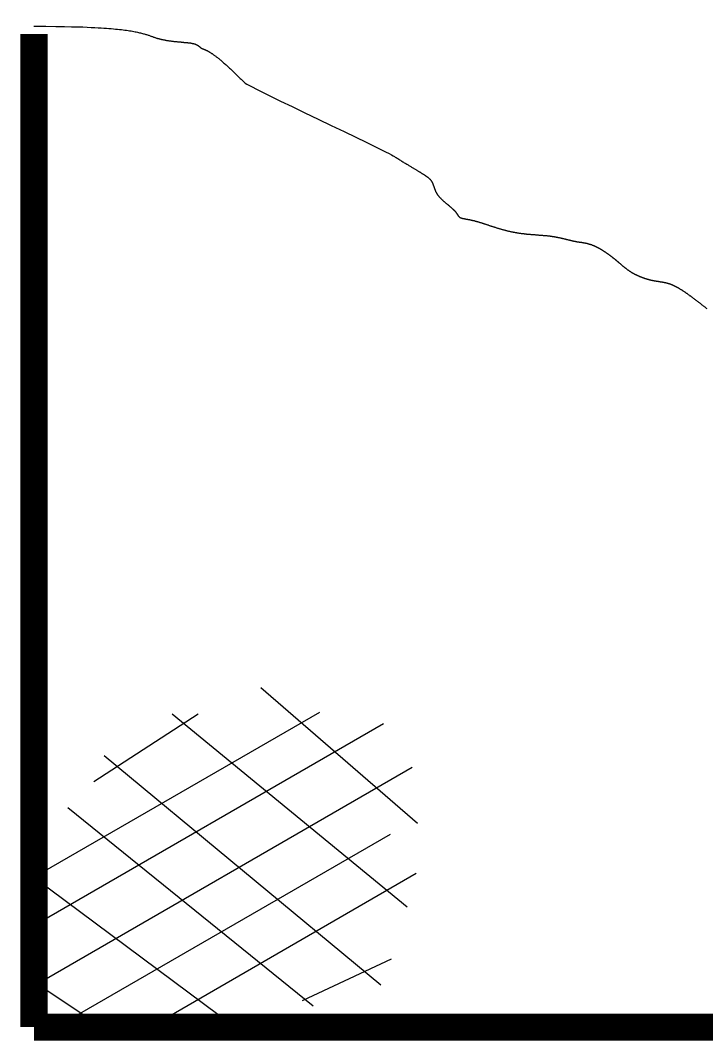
# Model space of a CAD drawing. Header units: inches. Extents: x -18 to 2014, y 4 to 801.
# Drawn here: x 1533.11 to 1540.71, y 153.01 to 164.31 of the extents above; entities that cross this region are included whole.
import ezdxf

# ---------------------------------------------------------------- set-up
doc = ezdxf.new("R2010")
doc.units = ezdxf.units.IN
doc.header["$MEASUREMENT"] = 0

msp = doc.modelspace()

# ---------------------------------------------------------------- linework, layer by layer
at = {"color": 3}
for p, q in [((1535.777, 156.917), (1537.512, 155.415)), ((1533.264, 154.816), (1536.432, 156.645)), ((1533.927, 155.877), (1535.084, 156.628)), ((1534.794, 156.628), (1537.396, 154.49)), ((1533.264, 154.282), (1537.137, 156.519)), ((1534.043, 156.166), (1537.107, 153.624)), ((1533.264, 153.615), (1537.452, 156.034)), ((1533.638, 155.588), (1536.355, 153.393)), ((1533.51, 153.157), (1537.212, 155.294)), ((1533.264, 154.816), (1535.488, 153.161)), ((1534.55, 153.157), (1537.499, 154.86)), ((1536.24, 153.45), (1537.223, 153.913)), ((1533.264, 153.661), (1534.021, 153.157))]:
    msp.add_line(p, q, dxfattribs=at)
at = {"color": 3, "const_width": 0.3}
for points in [[(1533.264, 164.157), (1533.264, 153.157)], [(1533.264, 153.157), (1548.164, 153.157)]]:
    msp.add_lwpolyline(points, dxfattribs=at)
at = {"color": 3}
msp.add_lwpolyline([(1533.264, 164.244), (1533.395, 164.243), (1533.507, 164.241), (1533.601, 164.239), (1533.681, 164.237), (1533.748, 164.236), (1533.805, 164.234), (1533.854, 164.232), (1533.898, 164.23), (1533.937, 164.228), (1533.974, 164.226), (1534.007, 164.224), (1534.038, 164.222), (1534.067, 164.22), (1534.094, 164.218), (1534.12, 164.216), (1534.144, 164.214), (1534.168, 164.211), (1534.19, 164.209), (1534.211, 164.207), (1534.232, 164.205), (1534.252, 164.202), (1534.271, 164.2), (1534.289, 164.197), (1534.307, 164.195), (1534.323, 164.192), (1534.339, 164.19), (1534.355, 164.187), (1534.37, 164.184), (1534.384, 164.182), (1534.397, 164.179), (1534.41, 164.176), (1534.422, 164.174), (1534.434, 164.171), (1534.445, 164.168), (1534.456, 164.166), (1534.466, 164.163), (1534.476, 164.16), (1534.486, 164.158), (1534.495, 164.155), (1534.504, 164.152), (1534.512, 164.15), (1534.52, 164.147), (1534.528, 164.145), (1534.535, 164.142), (1534.543, 164.139), (1534.55, 164.137), (1534.557, 164.134), (1534.563, 164.132), (1534.57, 164.13), (1534.577, 164.127), (1534.583, 164.125), (1534.589, 164.123), (1534.596, 164.12), (1534.602, 164.118), (1534.608, 164.116), (1534.614, 164.114), (1534.62, 164.112), (1534.627, 164.11), (1534.633, 164.108), (1534.639, 164.106), (1534.646, 164.105), (1534.652, 164.103), (1534.659, 164.101), (1534.665, 164.1), (1534.672, 164.098), (1534.678, 164.097), (1534.685, 164.095), (1534.691, 164.094), (1534.698, 164.092), (1534.705, 164.091), (1534.712, 164.09), (1534.718, 164.089), (1534.725, 164.087), (1534.732, 164.086), (1534.738, 164.085), (1534.745, 164.084), (1534.752, 164.083), (1534.759, 164.082), (1534.766, 164.081), (1534.772, 164.08), (1534.779, 164.079), (1534.786, 164.078), (1534.793, 164.078), (1534.799, 164.077), (1534.806, 164.076), (1534.813, 164.075), (1534.819, 164.074), (1534.826, 164.074), (1534.833, 164.073), (1534.839, 164.072), (1534.846, 164.072), (1534.852, 164.071), (1534.858, 164.071), (1534.865, 164.07), (1534.871, 164.069), (1534.877, 164.069), (1534.884, 164.068), (1534.89, 164.068), (1534.896, 164.067), (1534.902, 164.067), (1534.908, 164.066), (1534.914, 164.066), (1534.92, 164.065), (1534.925, 164.064), (1534.931, 164.064), (1534.937, 164.063), (1534.942, 164.063), (1534.948, 164.062), (1534.953, 164.062), (1534.958, 164.061), (1534.963, 164.061), (1534.968, 164.06), (1534.973, 164.06), (1534.978, 164.059), (1534.983, 164.058), (1534.987, 164.058), (1534.992, 164.057), (1534.996, 164.057), (1535.001, 164.056), (1535.005, 164.055), (1535.009, 164.055), (1535.013, 164.054), (1535.016, 164.053), (1535.02, 164.052), (1535.024, 164.052), (1535.027, 164.051), (1535.03, 164.05), (1535.034, 164.049), (1535.037, 164.048), (1535.04, 164.048), (1535.043, 164.047), (1535.045, 164.046), (1535.048, 164.045), (1535.051, 164.044), (1535.053, 164.043), (1535.056, 164.042), (1535.058, 164.041), (1535.06, 164.04), (1535.063, 164.039), (1535.065, 164.038), (1535.067, 164.037), (1535.069, 164.036), (1535.071, 164.035), (1535.073, 164.034), (1535.074, 164.033), (1535.076, 164.032), (1535.078, 164.031), (1535.079, 164.03), (1535.081, 164.029), (1535.082, 164.028), (1535.084, 164.027), (1535.085, 164.026), (1535.087, 164.025), (1535.088, 164.024), (1535.089, 164.023), (1535.091, 164.022), (1535.092, 164.021), (1535.093, 164.02), (1535.094, 164.019), (1535.095, 164.018), (1535.096, 164.017), (1535.098, 164.016), (1535.099, 164.015), (1535.1, 164.014), (1535.101, 164.013), (1535.102, 164.013), (1535.103, 164.012), (1535.104, 164.011), (1535.105, 164.01), (1535.106, 164.009), (1535.107, 164.008), (1535.108, 164.007), (1535.109, 164.006), (1535.11, 164.005), (1535.111, 164.004), (1535.113, 164.004), (1535.114, 164.003), (1535.115, 164.002), (1535.116, 164.001), (1535.117, 164), (1535.119, 164), (1535.12, 163.999), (1535.121, 163.998), (1535.123, 163.998), (1535.124, 163.997), (1535.125, 163.996), (1535.127, 163.995), (1535.128, 163.995), (1535.13, 163.994), (1535.132, 163.993), (1535.133, 163.993), (1535.135, 163.992), (1535.137, 163.991), (1535.139, 163.991), (1535.141, 163.99), (1535.143, 163.989), (1535.145, 163.988), (1535.147, 163.987), (1535.15, 163.986), (1535.152, 163.985), (1535.155, 163.984), (1535.157, 163.983), (1535.16, 163.982), (1535.163, 163.981), (1535.165, 163.98), (1535.168, 163.978), (1535.171, 163.977), (1535.175, 163.975), (1535.178, 163.974), (1535.181, 163.972), (1535.185, 163.97), (1535.188, 163.968), (1535.192, 163.966), (1535.196, 163.964), (1535.2, 163.962), (1535.204, 163.959), (1535.208, 163.957), (1535.213, 163.954), (1535.217, 163.951), (1535.222, 163.948), (1535.227, 163.945), (1535.232, 163.942), (1535.237, 163.939), (1535.242, 163.935), (1535.247, 163.931), (1535.253, 163.927), (1535.259, 163.923), (1535.264, 163.919), (1535.27, 163.915), (1535.277, 163.91), (1535.283, 163.905), (1535.29, 163.9), (1535.296, 163.895), (1535.303, 163.889), (1535.31, 163.884), (1535.318, 163.878), (1535.325, 163.872), (1535.333, 163.865), (1535.34, 163.859), (1535.349, 163.852), (1535.357, 163.845), (1535.365, 163.838), (1535.374, 163.83), (1535.383, 163.822), (1535.392, 163.814), (1535.401, 163.806), (1535.41, 163.797), (1535.42, 163.789), (1535.43, 163.779), (1535.44, 163.77), (1535.45, 163.76), (1535.461, 163.751), (1535.471, 163.741), (1535.482, 163.73), (1535.493, 163.72), (1535.504, 163.709), (1535.516, 163.698), (1535.527, 163.687), (1535.538, 163.676), (1535.549, 163.665), (1535.56, 163.655), (1535.57, 163.645), (1535.579, 163.636), (1535.587, 163.628), (1535.595, 163.62), (1535.605, 163.612), (1535.62, 163.602), (1535.644, 163.588), (1535.679, 163.57), (1535.728, 163.544), (1535.796, 163.511), (1535.884, 163.467), (1535.994, 163.414), (1536.122, 163.352), (1536.263, 163.284), (1536.41, 163.213), (1536.557, 163.143), (1536.698, 163.075), (1536.829, 163.012), (1536.942, 162.957), (1537.033, 162.913), (1537.104, 162.878), (1537.157, 162.851), (1537.197, 162.832), (1537.224, 162.817), (1537.243, 162.807), (1537.256, 162.799), (1537.266, 162.793), (1537.275, 162.787), (1537.285, 162.782), (1537.294, 162.776), (1537.304, 162.77), (1537.313, 162.764), (1537.322, 162.759), (1537.331, 162.753), (1537.34, 162.748), (1537.349, 162.742), (1537.358, 162.737), (1537.366, 162.731), (1537.375, 162.726), (1537.383, 162.721), (1537.392, 162.716), (1537.4, 162.711), (1537.408, 162.706), (1537.415, 162.701), (1537.423, 162.697), (1537.431, 162.692), (1537.438, 162.688), (1537.445, 162.683), (1537.452, 162.679), (1537.459, 162.675), (1537.466, 162.671), (1537.473, 162.667), (1537.479, 162.663), (1537.486, 162.659), (1537.492, 162.655), (1537.498, 162.651), (1537.504, 162.648), (1537.51, 162.644), (1537.515, 162.641), (1537.521, 162.637), (1537.526, 162.634), (1537.531, 162.631), (1537.537, 162.628), (1537.542, 162.625), (1537.546, 162.622), (1537.551, 162.619), (1537.556, 162.616), (1537.56, 162.613), (1537.565, 162.61), (1537.569, 162.608), (1537.573, 162.605), (1537.577, 162.602), (1537.581, 162.6), (1537.585, 162.597), (1537.589, 162.595), (1537.593, 162.593), (1537.596, 162.59), (1537.6, 162.588), (1537.603, 162.586), (1537.606, 162.583), (1537.609, 162.581), (1537.613, 162.579), (1537.616, 162.577), (1537.618, 162.575), (1537.621, 162.573), (1537.624, 162.571), (1537.627, 162.569), (1537.629, 162.566), (1537.632, 162.564), (1537.634, 162.562), (1537.636, 162.56), (1537.639, 162.558), (1537.641, 162.557), (1537.643, 162.555), (1537.645, 162.553), (1537.647, 162.551), (1537.649, 162.549), (1537.651, 162.547), (1537.653, 162.545), (1537.654, 162.543), (1537.656, 162.541), (1537.658, 162.539), (1537.659, 162.537), (1537.661, 162.535), (1537.662, 162.533), (1537.664, 162.531), (1537.665, 162.529), (1537.667, 162.527), (1537.668, 162.525), (1537.669, 162.523), (1537.67, 162.52), (1537.672, 162.518), (1537.673, 162.516), (1537.674, 162.514), (1537.675, 162.512), (1537.676, 162.51), (1537.677, 162.507), (1537.678, 162.505), (1537.679, 162.503), (1537.68, 162.501), (1537.681, 162.498), (1537.682, 162.496), (1537.683, 162.494), (1537.684, 162.491), (1537.685, 162.489), (1537.686, 162.487), (1537.687, 162.484), (1537.687, 162.482), (1537.688, 162.479), (1537.689, 162.477), (1537.69, 162.475), (1537.691, 162.472), (1537.692, 162.47), (1537.692, 162.467), (1537.693, 162.465), (1537.694, 162.462), (1537.695, 162.46), (1537.696, 162.457), (1537.697, 162.455), (1537.698, 162.452), (1537.698, 162.449), (1537.699, 162.447), (1537.7, 162.444), (1537.701, 162.442), (1537.702, 162.439), (1537.703, 162.436), (1537.704, 162.434), (1537.705, 162.431), (1537.706, 162.429), (1537.707, 162.426), (1537.708, 162.423), (1537.709, 162.421), (1537.711, 162.418), (1537.712, 162.415), (1537.713, 162.413), (1537.714, 162.41), (1537.716, 162.407), (1537.717, 162.405), (1537.718, 162.402), (1537.72, 162.399), (1537.721, 162.397), (1537.723, 162.394), (1537.724, 162.391), (1537.726, 162.388), (1537.728, 162.386), (1537.729, 162.383), (1537.731, 162.38), (1537.733, 162.378), (1537.735, 162.375), (1537.737, 162.372), (1537.739, 162.369), (1537.741, 162.367), (1537.743, 162.364), (1537.745, 162.361), (1537.748, 162.359), (1537.75, 162.356), (1537.752, 162.353), (1537.755, 162.35), (1537.757, 162.348), (1537.76, 162.345), (1537.762, 162.342), (1537.765, 162.34), (1537.767, 162.337), (1537.77, 162.334), (1537.773, 162.332), (1537.775, 162.329), (1537.778, 162.326), (1537.781, 162.324), (1537.784, 162.321), (1537.787, 162.318), (1537.789, 162.316), (1537.792, 162.313), (1537.795, 162.31), (1537.798, 162.308), (1537.801, 162.305), (1537.804, 162.302), (1537.807, 162.3), (1537.81, 162.297), (1537.813, 162.295), (1537.816, 162.292), (1537.819, 162.289), (1537.822, 162.287), (1537.825, 162.284), (1537.828, 162.282), (1537.831, 162.279), (1537.835, 162.277), (1537.838, 162.274), (1537.841, 162.272), (1537.844, 162.269), (1537.847, 162.267), (1537.85, 162.264), (1537.853, 162.262), (1537.855, 162.259), (1537.858, 162.257), (1537.861, 162.255), (1537.864, 162.252), (1537.867, 162.25), (1537.87, 162.247), (1537.873, 162.245), (1537.875, 162.243), (1537.878, 162.241), (1537.881, 162.238), (1537.884, 162.236), (1537.886, 162.234), (1537.889, 162.231), (1537.891, 162.229), (1537.894, 162.227), (1537.896, 162.225), (1537.899, 162.223), (1537.901, 162.221), (1537.903, 162.218), (1537.906, 162.216), (1537.908, 162.214), (1537.91, 162.212), (1537.912, 162.21), (1537.914, 162.208), (1537.916, 162.206), (1537.918, 162.204), (1537.92, 162.202), (1537.921, 162.2), (1537.923, 162.198), (1537.925, 162.196), (1537.926, 162.194), (1537.928, 162.193), (1537.93, 162.191), (1537.931, 162.189), (1537.932, 162.187), (1537.934, 162.185), (1537.935, 162.184), (1537.936, 162.182), (1537.938, 162.18), (1537.939, 162.178), (1537.94, 162.177), (1537.941, 162.175), (1537.942, 162.174), (1537.944, 162.172), (1537.945, 162.17), (1537.946, 162.169), (1537.947, 162.167), (1537.948, 162.166), (1537.949, 162.164), (1537.95, 162.163), (1537.951, 162.161), (1537.951, 162.16), (1537.952, 162.158), (1537.953, 162.157), (1537.954, 162.156), (1537.955, 162.154), (1537.956, 162.153), (1537.957, 162.152), (1537.958, 162.15), (1537.958, 162.149), (1537.959, 162.148), (1537.96, 162.147), (1537.961, 162.145), (1537.962, 162.144), (1537.963, 162.143), (1537.963, 162.142), (1537.964, 162.141), (1537.965, 162.14), (1537.966, 162.139), (1537.967, 162.138), (1537.968, 162.137), (1537.969, 162.136), (1537.97, 162.135), (1537.971, 162.134), (1537.972, 162.133), (1537.973, 162.132), (1537.974, 162.131), (1537.975, 162.13), (1537.976, 162.129), (1537.977, 162.128), (1537.978, 162.127), (1537.979, 162.127), (1537.98, 162.126), (1537.982, 162.125), (1537.983, 162.124), (1537.984, 162.124), (1537.986, 162.123), (1537.987, 162.122), (1537.988, 162.122), (1537.99, 162.121), (1537.991, 162.12), (1537.993, 162.12), (1537.995, 162.119), (1537.996, 162.119), (1537.998, 162.118), (1538, 162.118), (1538.001, 162.117), (1538.003, 162.116), (1538.005, 162.116), (1538.007, 162.115), (1538.009, 162.115), (1538.011, 162.114), (1538.013, 162.114), (1538.015, 162.114), (1538.017, 162.113), (1538.02, 162.113), (1538.022, 162.112), (1538.024, 162.112), (1538.026, 162.111), (1538.029, 162.111), (1538.031, 162.11), (1538.034, 162.11), (1538.036, 162.109), (1538.039, 162.109), (1538.042, 162.108), (1538.044, 162.108), (1538.047, 162.107), (1538.05, 162.107), (1538.053, 162.106), (1538.056, 162.106), (1538.059, 162.105), (1538.062, 162.105), (1538.065, 162.104), (1538.068, 162.104), (1538.071, 162.103), (1538.074, 162.102), (1538.078, 162.102), (1538.081, 162.101), (1538.084, 162.1), (1538.088, 162.1), (1538.091, 162.099), (1538.095, 162.098), (1538.099, 162.098), (1538.102, 162.097), (1538.106, 162.096), (1538.11, 162.095), (1538.114, 162.094), (1538.118, 162.093), (1538.122, 162.092), (1538.126, 162.092), (1538.13, 162.091), (1538.134, 162.09), (1538.138, 162.089), (1538.143, 162.087), (1538.147, 162.086), (1538.151, 162.085), (1538.156, 162.084), (1538.161, 162.083), (1538.165, 162.081), (1538.17, 162.08), (1538.175, 162.079), (1538.179, 162.077), (1538.184, 162.076), (1538.189, 162.075), (1538.194, 162.073), (1538.199, 162.072), (1538.204, 162.07), (1538.209, 162.068), (1538.215, 162.067), (1538.22, 162.065), (1538.225, 162.063), (1538.23, 162.062), (1538.236, 162.06), (1538.241, 162.058), (1538.247, 162.056), (1538.252, 162.055), (1538.258, 162.053), (1538.264, 162.051), (1538.269, 162.049), (1538.275, 162.047), (1538.281, 162.045), (1538.287, 162.043), (1538.293, 162.041), (1538.299, 162.039), (1538.305, 162.037), (1538.311, 162.035), (1538.317, 162.033), (1538.323, 162.031), (1538.329, 162.029), (1538.335, 162.027), (1538.341, 162.025), (1538.348, 162.023), (1538.354, 162.021), (1538.36, 162.019), (1538.366, 162.017), (1538.373, 162.015), (1538.379, 162.013), (1538.386, 162.011), (1538.392, 162.009), (1538.399, 162.007), (1538.405, 162.005), (1538.412, 162.003), (1538.418, 162.001), (1538.425, 161.999), (1538.431, 161.997), (1538.438, 161.995), (1538.444, 161.993), (1538.451, 161.992), (1538.458, 161.99), (1538.464, 161.988), (1538.471, 161.986), (1538.478, 161.984), (1538.485, 161.982), (1538.491, 161.981), (1538.498, 161.979), (1538.505, 161.977), (1538.512, 161.976), (1538.518, 161.974), (1538.525, 161.972), (1538.532, 161.971), (1538.539, 161.969), (1538.545, 161.968), (1538.552, 161.966), (1538.559, 161.965), (1538.566, 161.964), (1538.573, 161.962), (1538.579, 161.961), (1538.586, 161.96), (1538.593, 161.959), (1538.6, 161.957), (1538.607, 161.956), (1538.613, 161.955), (1538.62, 161.954), (1538.627, 161.953), (1538.634, 161.952), (1538.64, 161.951), (1538.647, 161.95), (1538.654, 161.949), (1538.661, 161.948), (1538.667, 161.947), (1538.674, 161.946), (1538.681, 161.946), (1538.688, 161.945), (1538.694, 161.944), (1538.701, 161.943), (1538.708, 161.943), (1538.714, 161.942), (1538.721, 161.941), (1538.727, 161.941), (1538.734, 161.94), (1538.741, 161.939), (1538.747, 161.939), (1538.754, 161.938), (1538.76, 161.938), (1538.767, 161.937), (1538.773, 161.937), (1538.78, 161.936), (1538.786, 161.936), (1538.793, 161.935), (1538.799, 161.935), (1538.805, 161.934), (1538.812, 161.934), (1538.818, 161.933), (1538.824, 161.933), (1538.831, 161.932), (1538.837, 161.932), (1538.843, 161.931), (1538.849, 161.931), (1538.856, 161.93), (1538.862, 161.93), (1538.868, 161.929), (1538.874, 161.929), (1538.88, 161.928), (1538.886, 161.928), (1538.892, 161.927), (1538.898, 161.927), (1538.904, 161.926), (1538.91, 161.926), (1538.915, 161.925), (1538.921, 161.925), (1538.927, 161.924), (1538.933, 161.924), (1538.939, 161.923), (1538.944, 161.923), (1538.95, 161.922), (1538.955, 161.921), (1538.961, 161.921), (1538.966, 161.92), (1538.972, 161.919), (1538.977, 161.919), (1538.983, 161.918), (1538.988, 161.917), (1538.993, 161.917), (1538.999, 161.916), (1539.004, 161.915), (1539.009, 161.914), (1539.014, 161.913), (1539.019, 161.913), (1539.024, 161.912), (1539.029, 161.911), (1539.034, 161.91), (1539.039, 161.909), (1539.044, 161.908), (1539.049, 161.907), (1539.054, 161.906), (1539.059, 161.905), (1539.063, 161.905), (1539.068, 161.904), (1539.073, 161.903), (1539.077, 161.902), (1539.082, 161.901), (1539.087, 161.9), (1539.091, 161.899), (1539.096, 161.898), (1539.1, 161.897), (1539.105, 161.896), (1539.109, 161.895), (1539.113, 161.894), (1539.118, 161.893), (1539.122, 161.892), (1539.126, 161.891), (1539.13, 161.89), (1539.135, 161.889), (1539.139, 161.888), (1539.143, 161.887), (1539.147, 161.886), (1539.151, 161.885), (1539.155, 161.884), (1539.159, 161.883), (1539.163, 161.882), (1539.167, 161.881), (1539.171, 161.88), (1539.175, 161.879), (1539.179, 161.878), (1539.183, 161.877), (1539.187, 161.876), (1539.191, 161.875), (1539.194, 161.874), (1539.198, 161.873), (1539.202, 161.872), (1539.205, 161.871), (1539.209, 161.87), (1539.213, 161.87), (1539.216, 161.869), (1539.22, 161.868), (1539.224, 161.867), (1539.227, 161.866), (1539.231, 161.865), (1539.234, 161.865), (1539.238, 161.864), (1539.241, 161.863), (1539.245, 161.863), (1539.248, 161.862), (1539.251, 161.861), (1539.255, 161.861), (1539.258, 161.86), (1539.261, 161.859), (1539.265, 161.859), (1539.268, 161.858), (1539.271, 161.858), (1539.275, 161.857), (1539.278, 161.856), (1539.281, 161.856), (1539.284, 161.855), (1539.288, 161.855), (1539.291, 161.854), (1539.294, 161.854), (1539.297, 161.853), (1539.3, 161.853), (1539.303, 161.852), (1539.307, 161.852), (1539.31, 161.851), (1539.313, 161.851), (1539.316, 161.851), (1539.319, 161.85), (1539.322, 161.85), (1539.325, 161.849), (1539.328, 161.849), (1539.331, 161.848), (1539.334, 161.848), (1539.338, 161.847), (1539.341, 161.847), (1539.344, 161.846), (1539.347, 161.846), (1539.35, 161.845), (1539.353, 161.845), (1539.356, 161.844), (1539.359, 161.844), (1539.362, 161.843), (1539.365, 161.842), (1539.368, 161.842), (1539.371, 161.841), (1539.374, 161.841), (1539.378, 161.84), (1539.381, 161.839), (1539.384, 161.839), (1539.387, 161.838), (1539.39, 161.837), (1539.393, 161.836), (1539.396, 161.836), (1539.399, 161.835), (1539.403, 161.834), (1539.406, 161.833), (1539.409, 161.832), (1539.412, 161.831), (1539.415, 161.83), (1539.419, 161.829), (1539.422, 161.828), (1539.425, 161.827), (1539.428, 161.826), (1539.432, 161.825), (1539.435, 161.824), (1539.438, 161.823), (1539.442, 161.822), (1539.445, 161.82), (1539.448, 161.819), (1539.452, 161.818), (1539.455, 161.816), (1539.458, 161.815), (1539.462, 161.813), (1539.465, 161.812), (1539.469, 161.81), (1539.472, 161.809), (1539.476, 161.807), (1539.479, 161.806), (1539.483, 161.804), (1539.487, 161.802), (1539.49, 161.8), (1539.494, 161.799), (1539.497, 161.797), (1539.501, 161.795), (1539.505, 161.793), (1539.508, 161.791), (1539.512, 161.789), (1539.516, 161.787), (1539.519, 161.785), (1539.523, 161.783), (1539.527, 161.781), (1539.53, 161.779), (1539.534, 161.777), (1539.538, 161.774), (1539.541, 161.772), (1539.545, 161.77), (1539.549, 161.768), (1539.553, 161.766), (1539.556, 161.763), (1539.56, 161.761), (1539.564, 161.759), (1539.568, 161.756), (1539.571, 161.754), (1539.575, 161.751), (1539.579, 161.749), (1539.583, 161.747), (1539.586, 161.744), (1539.59, 161.742), (1539.594, 161.739), (1539.597, 161.737), (1539.601, 161.734), (1539.605, 161.732), (1539.609, 161.729), (1539.612, 161.726), (1539.616, 161.724), (1539.62, 161.721), (1539.623, 161.719), (1539.627, 161.716), (1539.631, 161.713), (1539.634, 161.711), (1539.638, 161.708), (1539.641, 161.705), (1539.645, 161.703), (1539.649, 161.7), (1539.652, 161.697), (1539.656, 161.695), (1539.659, 161.692), (1539.663, 161.689), (1539.666, 161.687), (1539.67, 161.684), (1539.673, 161.681), (1539.677, 161.678), (1539.68, 161.676), (1539.684, 161.673), (1539.687, 161.67), (1539.69, 161.668), (1539.694, 161.665), (1539.697, 161.662), (1539.7, 161.659), (1539.704, 161.657), (1539.707, 161.654), (1539.71, 161.651), (1539.713, 161.649), (1539.717, 161.646), (1539.72, 161.643), (1539.723, 161.641), (1539.726, 161.638), (1539.729, 161.635), (1539.733, 161.632), (1539.736, 161.63), (1539.739, 161.627), (1539.742, 161.624), (1539.745, 161.622), (1539.748, 161.619), (1539.751, 161.617), (1539.755, 161.614), (1539.758, 161.611), (1539.761, 161.609), (1539.764, 161.606), (1539.767, 161.603), (1539.77, 161.601), (1539.773, 161.598), (1539.776, 161.596), (1539.779, 161.593), (1539.782, 161.59), (1539.785, 161.588), (1539.788, 161.585), (1539.791, 161.583), (1539.795, 161.58), (1539.798, 161.578), (1539.801, 161.575), (1539.804, 161.573), (1539.807, 161.57), (1539.81, 161.568), (1539.813, 161.565), (1539.816, 161.563), (1539.819, 161.561), (1539.822, 161.558), (1539.825, 161.556), (1539.829, 161.553), (1539.832, 161.551), (1539.835, 161.549), (1539.838, 161.546), (1539.841, 161.544), (1539.844, 161.542), (1539.848, 161.54), (1539.851, 161.537), (1539.854, 161.535), (1539.857, 161.533), (1539.861, 161.531), (1539.864, 161.528), (1539.867, 161.526), (1539.87, 161.524), (1539.874, 161.522), (1539.877, 161.52), (1539.88, 161.518), (1539.884, 161.516), (1539.887, 161.514), (1539.891, 161.512), (1539.894, 161.51), (1539.897, 161.508), (1539.901, 161.506), (1539.904, 161.504), (1539.908, 161.502), (1539.911, 161.5), (1539.915, 161.498), (1539.919, 161.496), (1539.922, 161.494), (1539.926, 161.493), (1539.929, 161.491), (1539.933, 161.489), (1539.937, 161.487), (1539.94, 161.485), (1539.944, 161.484), (1539.947, 161.482), (1539.951, 161.48), (1539.955, 161.479), (1539.958, 161.477), (1539.962, 161.476), (1539.966, 161.474), (1539.97, 161.472), (1539.973, 161.471), (1539.977, 161.469), (1539.981, 161.468), (1539.984, 161.466), (1539.988, 161.465), (1539.992, 161.463), (1539.996, 161.462), (1539.999, 161.461), (1540.003, 161.459), (1540.007, 161.458), (1540.011, 161.457), (1540.014, 161.455), (1540.018, 161.454), (1540.022, 161.453), (1540.026, 161.451), (1540.029, 161.45), (1540.033, 161.449), (1540.037, 161.448), (1540.04, 161.447), (1540.044, 161.446), (1540.048, 161.444), (1540.051, 161.443), (1540.055, 161.442), (1540.059, 161.441), (1540.062, 161.44), (1540.066, 161.439), (1540.07, 161.438), (1540.073, 161.437), (1540.077, 161.436), (1540.081, 161.435), (1540.084, 161.434), (1540.088, 161.434), (1540.091, 161.433), (1540.095, 161.432), (1540.098, 161.431), (1540.102, 161.43), (1540.105, 161.43), (1540.109, 161.429), (1540.112, 161.428), (1540.116, 161.427), (1540.119, 161.427), (1540.122, 161.426), (1540.126, 161.425), (1540.129, 161.425), (1540.133, 161.424), (1540.136, 161.423), (1540.139, 161.423), (1540.142, 161.422), (1540.146, 161.422), (1540.149, 161.421), (1540.152, 161.421), (1540.155, 161.42), (1540.159, 161.42), (1540.162, 161.419), (1540.165, 161.419), (1540.168, 161.418), (1540.171, 161.418), (1540.174, 161.417), (1540.178, 161.417), (1540.181, 161.416), (1540.184, 161.416), (1540.187, 161.415), (1540.19, 161.415), (1540.193, 161.414), (1540.196, 161.414), (1540.199, 161.413), (1540.202, 161.413), (1540.206, 161.412), (1540.209, 161.412), (1540.212, 161.411), (1540.215, 161.411), (1540.218, 161.41), (1540.221, 161.41), (1540.224, 161.409), (1540.227, 161.409), (1540.23, 161.408), (1540.233, 161.408), (1540.236, 161.407), (1540.239, 161.407), (1540.242, 161.406), (1540.245, 161.405), (1540.249, 161.405), (1540.252, 161.404), (1540.255, 161.403), (1540.258, 161.403), (1540.261, 161.402), (1540.264, 161.401), (1540.267, 161.4), (1540.27, 161.4), (1540.274, 161.399), (1540.277, 161.398), (1540.28, 161.397), (1540.283, 161.396), (1540.286, 161.395), (1540.29, 161.394), (1540.293, 161.393), (1540.296, 161.392), (1540.299, 161.391), (1540.303, 161.39), (1540.306, 161.389), (1540.309, 161.388), (1540.313, 161.386), (1540.316, 161.385), (1540.319, 161.384), (1540.323, 161.382), (1540.326, 161.381), (1540.33, 161.38), (1540.333, 161.378), (1540.337, 161.377), (1540.34, 161.375), (1540.344, 161.374), (1540.347, 161.372), (1540.351, 161.37), (1540.354, 161.368), (1540.358, 161.367), (1540.361, 161.365), (1540.365, 161.363), (1540.369, 161.361), (1540.372, 161.359), (1540.376, 161.357), (1540.38, 161.355), (1540.384, 161.353), (1540.387, 161.351), (1540.391, 161.349), (1540.395, 161.347), (1540.399, 161.345), (1540.403, 161.343), (1540.407, 161.34), (1540.411, 161.338), (1540.415, 161.336), (1540.419, 161.333), (1540.423, 161.331), (1540.427, 161.328), (1540.431, 161.326), (1540.435, 161.323), (1540.439, 161.321), (1540.443, 161.318), (1540.447, 161.316), (1540.451, 161.313), (1540.455, 161.31), (1540.459, 161.307), (1540.464, 161.305), (1540.468, 161.302), (1540.472, 161.299), (1540.476, 161.296), (1540.481, 161.293), (1540.485, 161.29), (1540.489, 161.287), (1540.494, 161.284), (1540.498, 161.281), (1540.502, 161.278), (1540.507, 161.275), (1540.511, 161.272), (1540.516, 161.268), (1540.52, 161.265), (1540.525, 161.262), (1540.529, 161.258), (1540.534, 161.255), (1540.539, 161.252), (1540.543, 161.248), (1540.548, 161.245), (1540.553, 161.241), (1540.557, 161.238), (1540.562, 161.234), (1540.567, 161.231), (1540.572, 161.227), (1540.576, 161.224), (1540.581, 161.22), (1540.586, 161.216), (1540.591, 161.212), (1540.596, 161.209), (1540.601, 161.205), (1540.606, 161.201), (1540.611, 161.197), (1540.616, 161.193), (1540.621, 161.19), (1540.626, 161.186), (1540.631, 161.182), (1540.636, 161.178), (1540.641, 161.174), (1540.646, 161.17), (1540.651, 161.166), (1540.656, 161.162), (1540.661, 161.158), (1540.667, 161.154), (1540.672, 161.149), (1540.677, 161.145), (1540.682, 161.141), (1540.688, 161.137), (1540.693, 161.133), (1540.698, 161.129), (1540.704, 161.125), (1540.709, 161.121), (1540.715, 161.116)], dxfattribs=at)

doc.saveas('drawing.dxf')
